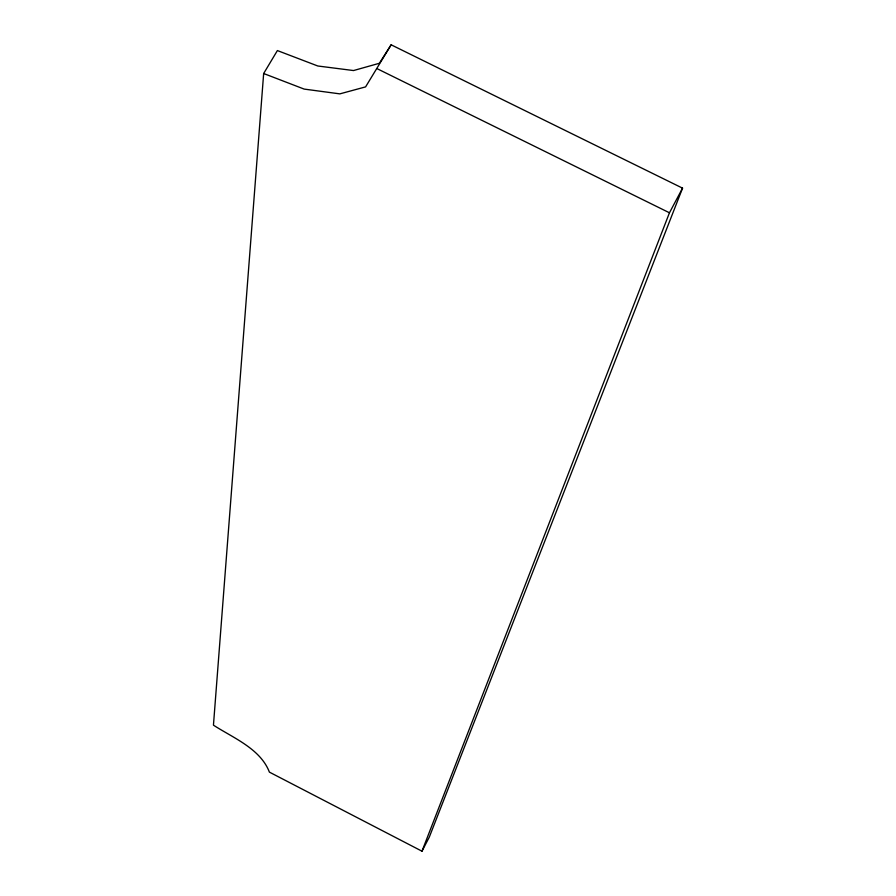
<?xml version="1.0" encoding="UTF-8"?>
<svg xmlns="http://www.w3.org/2000/svg" width="896" height="896" viewBox="0 0 896 896"><rect width="100%" height="100%" fill="white"/><g stroke="black" fill="none" stroke-linecap="round" stroke-linejoin="round"><path stroke-width="1.34" d="M263.659 73.517L213.45 725.166C233.24 737.946 260.378 748.698 269.405 772.128L421.982 851.2L429.285 837.144L682.55 188.149L391.138 44.8L379.366 63.28L353.517 70.549L317.8 65.99L277.39 50.568L263.659 73.517L304.147 89.085L339.842 93.867L365.59 86.89L391.138 44.8M421.982 851.2L669.458 212.789L682.55 188.149M377.194 68.723L669.458 212.789"/></g></svg>
